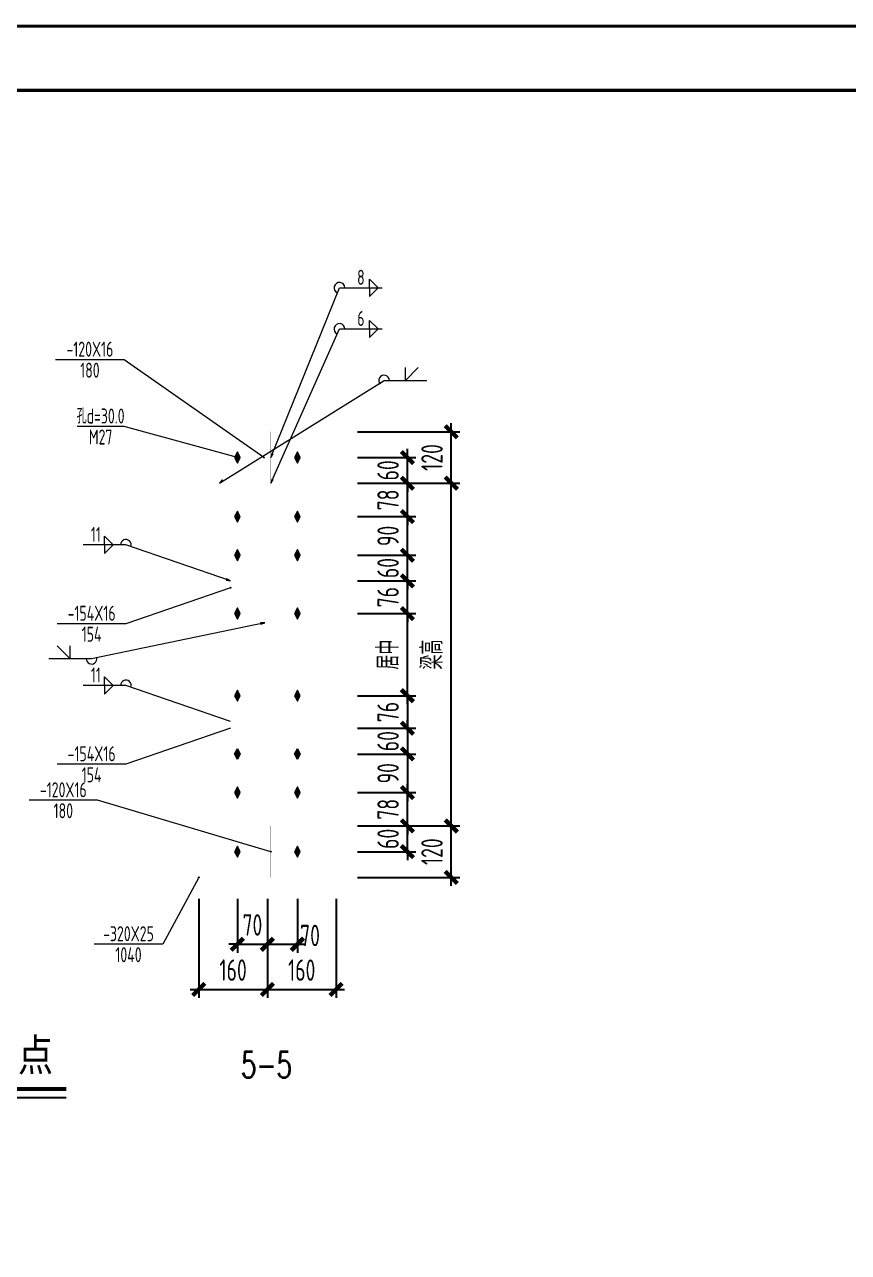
# Model space of a CAD drawing. Extents: x -1201378 to 2367219, y -619313 to 244905.
# Drawn here: x 458339 to 477555, y -398572 to -369915 of the extents above; entities that cross this region are included whole.
import ezdxf
from ezdxf.enums import TextEntityAlignment as Align

# ---------------------------------------------------------------- set-up
doc = ezdxf.new("R2010")
doc.units = 0
doc.header["$LTSCALE"] = 1000
doc.layers.get('0').update_dxf_attribs({"linetype": 'CONTINUOUS'})
doc.layers.get('Defpoints').update_dxf_attribs({"linetype": 'CONTINUOUS'})
doc.layers.add('0-cxFrame', color=155, linetype='CONTINUOUS')
doc.layers.add('S-TEXT', color=21, linetype='CONTINUOUS')
for name, color, linetype, lineweight in [('0-cxText', 131, 'CONTINUOUS', 25), ('S-dim', 81, 'CONTINUOUS', 0), ('孔标注', 9, 'CONTINUOUS', 18), ('梁_主零件_实线', 141, 'CONTINUOUS', 18), ('梁_零件_实线', 3, 'CONTINUOUS', 18), ('焊缝标注', 9, 'CONTINUOUS', 18), ('螺栓组-普通_实线', 7, 'CONTINUOUS', 18), ('钢板标注', 9, 'CONTINUOUS', 18)]:
    doc.layers.add(name, color=color, linetype=linetype, lineweight=lineweight)
doc.styles.add('cx_tuming', font='simhei.ttf')
doc.styles.add('cx_tuqian1', font='')
doc.styles.add('FromPkpm', font='Pkpmeng', dxfattribs={"width": 0.7, "bigfont": 'Pkpmchn'})
doc.styles.add('TSSD_Dimension', font='tssdeng.shx', dxfattribs={"width": 0.7, "bigfont": 'hztxt.shx'})
doc.styles.add('TSSD_Norm', font='tj-romans1.shx', dxfattribs={"bigfont": 'tj-hztxt.shx'})
doc.styles.add('黑体', font='simhei.ttf', dxfattribs={"width": 0.8})
doc.styles.get('cx_tuqian1').set_extended_font_data('SimSun')
doc.dimstyles.new('TSSD_25_200', dxfattribs={"dimtxt": 500, "dimasz": 200, "dimexe": 200, "dimexo": 500, "dimgap": 200, "dimtad": 1, "dimdec": 0, "dimlfac": 0.125, "dimzin": 0, "dimdsep": 46, "dimtxsty": 'TSSD_Dimension', "dimblk": 'ARCHTICK', "dimcen": 0, "dimdle": 200, "dimclrt": 7, "dimadec": 0, "dimazin": 0, "dimtfac": 1, "dimtdec": 0, "dimtix": 1, "dimtmove": 2, "dimatfit": 3, "dimfxl": 1, "dimtolj": 1, "dimtzin": 0, "dimarcsym": 0})

# ---------------------------------------------------------------- blocks, each defined once
blk = doc.blocks.new('_ArchTick')
at = {"color": 0, "linetype": 'ByBlock', "const_width": 0.5}
blk.add_lwpolyline([(-0.71, -0.71), (0.71, 0.71)], dxfattribs=at)
blk = doc.blocks.new('*D6176')
at = {"layer": 'Defpoints', "color": 0, "transparency": 16777216}
for p in [(465603, -388619), (467268, -388619), (465603, -389219)]:
    blk.add_point(p, dxfattribs=at)
at = {"layer": 'S-dim', "color": 0, "lineweight": -2, "transparency": 16777216}
for p, q in [((467268, -388619), (467268, -388419)), ((466103, -388619), (467468, -388619)), ((467268, -389219), (467268, -388619)), ((466103, -389219), (467468, -389219)), ((467268, -389219), (467268, -389419))]:
    blk.add_line(p, q, dxfattribs=at)
at = {"layer": 'S-dim', "color": 0, "lineweight": -2, "transparency": 16777216, "xscale": 200, "yscale": 200, "zscale": 200}
for p, rotation in [((467268, -388619), 270), ((467268, -389219), 90)]:
    blk.add_blockref('_ArchTick', p, dxfattribs=dict(at, rotation=rotation))
at = {"layer": 'S-dim', "color": 7, "transparency": 16777216, "insert": (466818, -388919), "char_height": 500, "attachment_point": 5, "rotation": 90, "style": 'TSSD_Dimension'}
blk.add_mtext('\\A1;60', dxfattribs=at)
blk = doc.blocks.new('*D6177')
at = {"layer": 'Defpoints', "color": 0, "transparency": 16777216}
for p in [(465603, -387839), (467268, -387839), (465603, -388619)]:
    blk.add_point(p, dxfattribs=at)
at = {"layer": 'S-dim', "color": 0, "lineweight": -2, "transparency": 16777216}
for p, q in [((467268, -387839), (467268, -387639)), ((466103, -387839), (467468, -387839)), ((467268, -388619), (467268, -387839)), ((466103, -388619), (467468, -388619)), ((467268, -388619), (467268, -388819))]:
    blk.add_line(p, q, dxfattribs=at)
at = {"layer": 'S-dim', "color": 0, "lineweight": -2, "transparency": 16777216, "xscale": 200, "yscale": 200, "zscale": 200}
for p, rotation in [((467268, -387839), 270), ((467268, -388619), 90)]:
    blk.add_blockref('_ArchTick', p, dxfattribs=dict(at, rotation=rotation))
at = {"layer": 'S-dim', "color": 7, "transparency": 16777216, "insert": (466818, -388229), "char_height": 500, "attachment_point": 5, "rotation": 90, "style": 'TSSD_Dimension'}
blk.add_mtext('\\A1;78', dxfattribs=at)
blk = doc.blocks.new('*D6178')
at = {"layer": 'Defpoints', "color": 0, "transparency": 16777216}
for p in [(465603, -383659), (467268, -383659), (465603, -385579)]:
    blk.add_point(p, dxfattribs=at)
at = {"layer": 'S-dim', "color": 0, "lineweight": -2, "transparency": 16777216}
for p, q in [((466103, -383659), (467468, -383659)), ((467268, -385779), (467268, -383459)), ((466103, -385579), (467468, -385579))]:
    blk.add_line(p, q, dxfattribs=at)
at = {"layer": 'S-dim', "color": 0, "lineweight": -2, "transparency": 16777216, "xscale": 200, "yscale": 200, "zscale": 200}
for p, rotation in [((467268, -383659), 90), ((467268, -385579), 270)]:
    blk.add_blockref('_ArchTick', p, dxfattribs=dict(at, rotation=rotation))
at = {"layer": 'S-dim', "color": 7, "transparency": 16777216, "insert": (466818, -384619), "char_height": 500, "attachment_point": 5, "rotation": 90, "style": 'TSSD_Dimension'}
blk.add_mtext('\\A1;居中', dxfattribs=at)
blk = doc.blocks.new('*D6179')
at = {"layer": 'Defpoints', "color": 0, "transparency": 16777216}
for p in [(465603, -382899), (467268, -382899), (465603, -383659)]:
    blk.add_point(p, dxfattribs=at)
at = {"layer": 'S-dim', "color": 0, "lineweight": -2, "transparency": 16777216}
for p, q in [((467268, -382899), (467268, -382699)), ((466103, -382899), (467468, -382899)), ((467268, -383659), (467268, -382899)), ((466103, -383659), (467468, -383659)), ((467268, -383659), (467268, -383859))]:
    blk.add_line(p, q, dxfattribs=at)
at = {"layer": 'S-dim', "color": 0, "lineweight": -2, "transparency": 16777216, "xscale": 200, "yscale": 200, "zscale": 200}
for p, rotation in [((467268, -382899), 270), ((467268, -383659), 90)]:
    blk.add_blockref('_ArchTick', p, dxfattribs=dict(at, rotation=rotation))
at = {"layer": 'S-dim', "color": 7, "transparency": 16777216, "insert": (466818, -383279), "char_height": 500, "attachment_point": 5, "rotation": 90, "style": 'TSSD_Dimension'}
blk.add_mtext('\\A1;76', dxfattribs=at)
blk = doc.blocks.new('*D6180')
at = {"layer": 'Defpoints', "color": 0, "transparency": 16777216}
for p in [(465603, -382299), (467268, -382299), (465603, -382899)]:
    blk.add_point(p, dxfattribs=at)
at = {"layer": 'S-dim', "color": 0, "lineweight": -2, "transparency": 16777216}
for p, q in [((467268, -382299), (467268, -382099)), ((466103, -382299), (467468, -382299)), ((467268, -382899), (467268, -382299)), ((466103, -382899), (467468, -382899)), ((467268, -382899), (467268, -383099))]:
    blk.add_line(p, q, dxfattribs=at)
at = {"layer": 'S-dim', "color": 0, "lineweight": -2, "transparency": 16777216, "xscale": 200, "yscale": 200, "zscale": 200}
for p, rotation in [((467268, -382299), 270), ((467268, -382899), 90)]:
    blk.add_blockref('_ArchTick', p, dxfattribs=dict(at, rotation=rotation))
at = {"layer": 'S-dim', "color": 7, "transparency": 16777216, "insert": (466818, -382599), "char_height": 500, "attachment_point": 5, "rotation": 90, "style": 'TSSD_Dimension'}
blk.add_mtext('\\A1;60', dxfattribs=at)
blk = doc.blocks.new('*D6181')
at = {"layer": 'Defpoints', "color": 0, "transparency": 16777216}
for p in [(465603, -381399), (467268, -381399), (465603, -382299)]:
    blk.add_point(p, dxfattribs=at)
at = {"layer": 'S-dim', "color": 0, "lineweight": -2, "transparency": 16777216}
for p, q in [((466103, -381399), (467468, -381399)), ((467268, -382499), (467268, -381199)), ((466103, -382299), (467468, -382299))]:
    blk.add_line(p, q, dxfattribs=at)
at = {"layer": 'S-dim', "color": 0, "lineweight": -2, "transparency": 16777216, "xscale": 200, "yscale": 200, "zscale": 200}
for p, rotation in [((467268, -381399), 90), ((467268, -382299), 270)]:
    blk.add_blockref('_ArchTick', p, dxfattribs=dict(at, rotation=rotation))
at = {"layer": 'S-dim', "color": 7, "transparency": 16777216, "insert": (466818, -381849), "char_height": 500, "attachment_point": 5, "rotation": 90, "style": 'TSSD_Dimension'}
blk.add_mtext('\\A1;90', dxfattribs=at)
blk = doc.blocks.new('*D6182')
at = {"layer": 'Defpoints', "color": 0, "transparency": 16777216}
for p in [(465603, -380619), (467268, -380619), (465603, -381399)]:
    blk.add_point(p, dxfattribs=at)
at = {"layer": 'S-dim', "color": 0, "lineweight": -2, "transparency": 16777216}
for p, q in [((467268, -380619), (467268, -380419)), ((466103, -380619), (467468, -380619)), ((467268, -381399), (467268, -380619)), ((466103, -381399), (467468, -381399)), ((467268, -381399), (467268, -381599))]:
    blk.add_line(p, q, dxfattribs=at)
at = {"layer": 'S-dim', "color": 0, "lineweight": -2, "transparency": 16777216, "xscale": 200, "yscale": 200, "zscale": 200}
for p, rotation in [((467268, -380619), 270), ((467268, -381399), 90)]:
    blk.add_blockref('_ArchTick', p, dxfattribs=dict(at, rotation=rotation))
at = {"layer": 'S-dim', "color": 7, "transparency": 16777216, "insert": (466818, -381009), "char_height": 500, "attachment_point": 5, "rotation": 90, "style": 'TSSD_Dimension'}
blk.add_mtext('\\A1;78', dxfattribs=at)
blk = doc.blocks.new('*D6183')
at = {"layer": 'Defpoints', "color": 0, "transparency": 16777216}
for p in [(465603, -380019), (467268, -380019), (465603, -380619)]:
    blk.add_point(p, dxfattribs=at)
at = {"layer": 'S-dim', "color": 0, "lineweight": -2, "transparency": 16777216}
for p, q in [((467268, -380019), (467268, -379819)), ((466103, -380019), (467468, -380019)), ((467268, -380619), (467268, -380019)), ((466103, -380619), (467468, -380619)), ((467268, -380619), (467268, -380819))]:
    blk.add_line(p, q, dxfattribs=at)
at = {"layer": 'S-dim', "color": 0, "lineweight": -2, "transparency": 16777216, "xscale": 200, "yscale": 200, "zscale": 200}
for p, rotation in [((467268, -380019), 270), ((467268, -380619), 90)]:
    blk.add_blockref('_ArchTick', p, dxfattribs=dict(at, rotation=rotation))
at = {"layer": 'S-dim', "color": 7, "transparency": 16777216, "insert": (466818, -380319), "char_height": 500, "attachment_point": 5, "rotation": 90, "style": 'TSSD_Dimension'}
blk.add_mtext('\\A1;60', dxfattribs=at)
blk = doc.blocks.new('*D6184')
at = {"layer": 'Defpoints', "color": 0, "transparency": 16777216}
for p in [(465603, -388619), (468292, -388619), (465603, -389819)]:
    blk.add_point(p, dxfattribs=at)
at = {"layer": 'S-dim', "color": 0, "lineweight": -2, "transparency": 16777216}
for p, q in [((468292, -390019), (468292, -388419)), ((466103, -388619), (468492, -388619)), ((466103, -389819), (468492, -389819))]:
    blk.add_line(p, q, dxfattribs=at)
at = {"layer": 'S-dim', "color": 0, "lineweight": -2, "transparency": 16777216, "xscale": 200, "yscale": 200, "zscale": 200}
for p, rotation in [((468292, -388619), 90), ((468292, -389819), 270)]:
    blk.add_blockref('_ArchTick', p, dxfattribs=dict(at, rotation=rotation))
at = {"layer": 'S-dim', "color": 7, "transparency": 16777216, "insert": (467842, -389219), "char_height": 500, "attachment_point": 5, "rotation": 90, "style": 'TSSD_Dimension'}
blk.add_mtext('\\A1;120', dxfattribs=at)
blk = doc.blocks.new('*D6185')
at = {"layer": 'Defpoints', "color": 0, "transparency": 16777216}
for p in [(465603, -380619), (468292, -380619), (465603, -388619)]:
    blk.add_point(p, dxfattribs=at)
at = {"layer": 'S-dim', "color": 0, "lineweight": -2, "transparency": 16777216}
for p, q in [((468292, -388819), (468292, -380419)), ((466103, -380619), (468492, -380619)), ((466103, -388619), (468492, -388619))]:
    blk.add_line(p, q, dxfattribs=at)
at = {"layer": 'S-dim', "color": 0, "lineweight": -2, "transparency": 16777216, "xscale": 200, "yscale": 200, "zscale": 200}
for p, rotation in [((468292, -380619), 90), ((468292, -388619), 270)]:
    blk.add_blockref('_ArchTick', p, dxfattribs=dict(at, rotation=rotation))
at = {"layer": 'S-dim', "color": 7, "transparency": 16777216, "insert": (467842, -384619), "char_height": 500, "attachment_point": 5, "rotation": 90, "style": 'TSSD_Dimension'}
blk.add_mtext('\\A1;梁高', dxfattribs=at)
blk = doc.blocks.new('*D6186')
at = {"layer": 'Defpoints', "color": 0, "transparency": 16777216}
for p in [(465603, -379419), (468292, -379419), (465603, -380619)]:
    blk.add_point(p, dxfattribs=at)
at = {"layer": 'S-dim', "color": 0, "lineweight": -2, "transparency": 16777216}
for p, q in [((466103, -379419), (468492, -379419)), ((468292, -380819), (468292, -379219)), ((466103, -380619), (468492, -380619))]:
    blk.add_line(p, q, dxfattribs=at)
at = {"layer": 'S-dim', "color": 0, "lineweight": -2, "transparency": 16777216, "xscale": 200, "yscale": 200, "zscale": 200}
for p, rotation in [((468292, -379419), 90), ((468292, -380619), 270)]:
    blk.add_blockref('_ArchTick', p, dxfattribs=dict(at, rotation=rotation))
at = {"layer": 'S-dim', "color": 7, "transparency": 16777216, "insert": (467842, -380019), "char_height": 500, "attachment_point": 5, "rotation": 90, "style": 'TSSD_Dimension'}
blk.add_mtext('\\A1;120', dxfattribs=at)
blk = doc.blocks.new('*D6187')
at = {"layer": 'Defpoints', "color": 0, "transparency": 16777216}
for p in [(463303, -389819), (464003, -389819), (464003, -391379)]:
    blk.add_point(p, dxfattribs=at)
at = {"layer": 'S-dim', "color": 0, "lineweight": -2, "transparency": 16777216}
for p, q in [((463303, -390319), (463303, -391579)), ((464003, -390319), (464003, -391579)), ((463303, -391379), (463103, -391379)), ((463303, -391379), (464003, -391379)), ((464003, -391379), (464203, -391379))]:
    blk.add_line(p, q, dxfattribs=at)
at = {"layer": 'S-dim', "color": 0, "lineweight": -2, "transparency": 16777216, "xscale": 200, "yscale": 200, "zscale": 200}
blk.add_blockref('_ArchTick', (463303, -391379), dxfattribs=at)
at = {"layer": 'S-dim', "color": 0, "lineweight": -2, "transparency": 16777216, "xscale": 200, "yscale": 200, "zscale": 200, "rotation": 180}
blk.add_blockref('_ArchTick', (464003, -391379), dxfattribs=at)
at = {"layer": 'S-dim', "color": 7, "transparency": 16777216, "insert": (463653, -390929), "char_height": 500, "attachment_point": 5, "style": 'TSSD_Dimension'}
blk.add_mtext('\\A1;70', dxfattribs=at)
blk = doc.blocks.new('*D6188')
at = {"layer": 'Defpoints', "color": 0, "transparency": 16777216}
for p in [(464003, -389819), (464703, -389819), (464703, -391379)]:
    blk.add_point(p, dxfattribs=at)
at = {"layer": 'S-dim', "color": 0, "lineweight": -2, "transparency": 16777216}
for p, q in [((464003, -390319), (464003, -391579)), ((464703, -390319), (464703, -391579)), ((463803, -391379), (464903, -391379))]:
    blk.add_line(p, q, dxfattribs=at)
at = {"layer": 'S-dim', "color": 0, "lineweight": -2, "transparency": 16777216, "xscale": 200, "yscale": 200, "zscale": 200, "rotation": 180}
blk.add_blockref('_ArchTick', (464003, -391379), dxfattribs=at)
at = {"layer": 'S-dim', "color": 0, "lineweight": -2, "transparency": 16777216, "xscale": 200, "yscale": 200, "zscale": 200}
blk.add_blockref('_ArchTick', (464703, -391379), dxfattribs=at)
at = {"layer": 'S-dim', "color": 7, "transparency": 16777216, "insert": (464997, -391174), "char_height": 500, "attachment_point": 5, "style": 'TSSD_Dimension'}
blk.add_mtext('\\A1;70', dxfattribs=at)
blk = doc.blocks.new('*D6189')
at = {"layer": 'Defpoints', "color": 0, "transparency": 16777216}
for p in [(462403, -389819), (464003, -389819), (464003, -392433)]:
    blk.add_point(p, dxfattribs=at)
at = {"layer": 'S-dim', "color": 0, "lineweight": -2, "transparency": 16777216}
for p, q in [((462403, -390319), (462403, -392633)), ((464003, -390319), (464003, -392633)), ((462203, -392433), (464203, -392433))]:
    blk.add_line(p, q, dxfattribs=at)
at = {"layer": 'S-dim', "color": 0, "lineweight": -2, "transparency": 16777216, "xscale": 200, "yscale": 200, "zscale": 200, "rotation": 180}
blk.add_blockref('_ArchTick', (462403, -392433), dxfattribs=at)
at = {"layer": 'S-dim', "color": 0, "lineweight": -2, "transparency": 16777216, "xscale": 200, "yscale": 200, "zscale": 200}
blk.add_blockref('_ArchTick', (464003, -392433), dxfattribs=at)
at = {"layer": 'S-dim', "color": 7, "transparency": 16777216, "insert": (463203, -391983), "char_height": 500, "attachment_point": 5, "style": 'TSSD_Dimension'}
blk.add_mtext('\\A1;160', dxfattribs=at)
blk = doc.blocks.new('*D6190')
at = {"layer": 'Defpoints', "color": 0, "transparency": 16777216}
for p in [(464003, -389819), (465603, -389819), (465603, -392433)]:
    blk.add_point(p, dxfattribs=at)
at = {"layer": 'S-dim', "color": 0, "lineweight": -2, "transparency": 16777216}
for p, q in [((464003, -390319), (464003, -392633)), ((465603, -390319), (465603, -392633)), ((463803, -392433), (465803, -392433))]:
    blk.add_line(p, q, dxfattribs=at)
at = {"layer": 'S-dim', "color": 0, "lineweight": -2, "transparency": 16777216, "xscale": 200, "yscale": 200, "zscale": 200, "rotation": 180}
blk.add_blockref('_ArchTick', (464003, -392433), dxfattribs=at)
at = {"layer": 'S-dim', "color": 0, "lineweight": -2, "transparency": 16777216, "xscale": 200, "yscale": 200, "zscale": 200}
blk.add_blockref('_ArchTick', (465603, -392433), dxfattribs=at)
at = {"layer": 'S-dim', "color": 7, "transparency": 16777216, "insert": (464803, -391983), "char_height": 500, "attachment_point": 5, "style": 'TSSD_Dimension'}
blk.add_mtext('\\A1;160', dxfattribs=at)
blk = doc.blocks.new('*D6191')
at = {"layer": 'Defpoints', "color": 0, "transparency": 16777216}
for p in [(465603, -385579), (465603, -386339), (467268, -386339)]:
    blk.add_point(p, dxfattribs=at)
at = {"layer": 'S-dim', "color": 0, "lineweight": -2, "transparency": 16777216}
for p, q in [((467268, -385579), (467268, -385379)), ((466103, -385579), (467468, -385579)), ((467268, -385579), (467268, -386339)), ((466103, -386339), (467468, -386339)), ((467268, -386339), (467268, -386539))]:
    blk.add_line(p, q, dxfattribs=at)
at = {"layer": 'S-dim', "color": 0, "lineweight": -2, "transparency": 16777216, "xscale": 200, "yscale": 200, "zscale": 200}
for p, rotation in [((467268, -385579), 270), ((467268, -386339), 90)]:
    blk.add_blockref('_ArchTick', p, dxfattribs=dict(at, rotation=rotation))
at = {"layer": 'S-dim', "color": 7, "transparency": 16777216, "insert": (466818, -385959), "char_height": 500, "attachment_point": 5, "rotation": 90, "style": 'TSSD_Dimension'}
blk.add_mtext('\\A1;76', dxfattribs=at)
blk = doc.blocks.new('*D6192')
at = {"layer": 'Defpoints', "color": 0, "transparency": 16777216}
for p in [(465603, -386339), (465603, -386939), (467268, -386939)]:
    blk.add_point(p, dxfattribs=at)
at = {"layer": 'S-dim', "color": 0, "lineweight": -2, "transparency": 16777216}
for p, q in [((467268, -386339), (467268, -386139)), ((466103, -386339), (467468, -386339)), ((467268, -386339), (467268, -386939)), ((466103, -386939), (467468, -386939)), ((467268, -386939), (467268, -387139))]:
    blk.add_line(p, q, dxfattribs=at)
at = {"layer": 'S-dim', "color": 0, "lineweight": -2, "transparency": 16777216, "xscale": 200, "yscale": 200, "zscale": 200}
for p, rotation in [((467268, -386339), 270), ((467268, -386939), 90)]:
    blk.add_blockref('_ArchTick', p, dxfattribs=dict(at, rotation=rotation))
at = {"layer": 'S-dim', "color": 7, "transparency": 16777216, "insert": (466818, -386639), "char_height": 500, "attachment_point": 5, "rotation": 90, "style": 'TSSD_Dimension'}
blk.add_mtext('\\A1;60', dxfattribs=at)
blk = doc.blocks.new('*D6193')
at = {"layer": 'Defpoints', "color": 0, "transparency": 16777216}
for p in [(465603, -386939), (465603, -387839), (467268, -387839)]:
    blk.add_point(p, dxfattribs=at)
at = {"layer": 'S-dim', "color": 0, "lineweight": -2, "transparency": 16777216}
for p, q in [((467268, -386739), (467268, -388039)), ((466103, -386939), (467468, -386939)), ((466103, -387839), (467468, -387839))]:
    blk.add_line(p, q, dxfattribs=at)
at = {"layer": 'S-dim', "color": 0, "lineweight": -2, "transparency": 16777216, "xscale": 200, "yscale": 200, "zscale": 200}
for p, rotation in [((467268, -386939), 90), ((467268, -387839), 270)]:
    blk.add_blockref('_ArchTick', p, dxfattribs=dict(at, rotation=rotation))
at = {"layer": 'S-dim', "color": 7, "transparency": 16777216, "insert": (466818, -387389), "char_height": 500, "attachment_point": 5, "rotation": 90, "style": 'TSSD_Dimension'}
blk.add_mtext('\\A1;90', dxfattribs=at)
blk = doc.blocks.new('TK22.A0 L(Dragon)')
at = {"layer": '0-cxFrame', "color": 7, "const_width": 0.5}
blk.add_lwpolyline([(0, 0), (-1486, 0), (-1486, 841), (0, 841)], close=True, dxfattribs=at)
at = {"layer": '0-cxFrame', "const_width": 0.5}
blk.add_lwpolyline([(-80, 10), (-1466, 10), (-1466, 831), (-80, 831)], close=True, dxfattribs=at)
at = {"style": '黑体', "flags": 4}
blk.add_attdef('图幅', text='', height=3.3, dxfattribs=at).set_placement((-40, 3), align=Align.RIGHT)
at = {"layer": '0-cxText', "flags": 4}
for tag, height, style, p in [('建设单位', 3.5, 'cx_tuming', (-45, 240)), ('项目名称', 3.5, 'cx_tuming', (-45, 210)), ('子项名称', 3.5, 'cx_tuming', (-45, 180)), ('工程编号', 3.3, 'cx_tuqian1', (-35, 165)), ('图名1', 3.5, 'cx_tuming', (-45, 87)), ('图名2', 3.5, 'cx_tuming', (-45, 79)), ('图名3', 3.5, 'cx_tuming', (-45, 71)), ('出图日期', 3.3, 'cx_tuqian1', (-39, 60)), ('专业', 3.3, 'cx_tuqian1', (-55, 52)), ('图号', 3.3, 'cx_tuqian1', (-55, 44)), ('版次', 3.3, 'cx_tuqian1', (-20, 44))]:
    blk.add_attdef(tag, text='', height=height, dxfattribs=dict(at, style=style)).set_placement(p, align=Align.MIDDLE)
at = {"layer": 'Defpoints', "color": 6, "flags": 4}
for tag, height, style, p in [('tufu', 3.3, '黑体', (-12, 12)), ('dwfname', 4, 'cx_tuqian1', (-80, 3))]:
    blk.add_attdef(tag, text='', height=height, dxfattribs=dict(at, style=style)).set_placement(p, align=Align.RIGHT)

msp = doc.modelspace()

# ---------------------------------------------------------------- hatches: boundary and pattern name
at = {"layer": '孔标注'}
h = msp.add_hatch(color=256, dxfattribs=at)
edge = h.paths.add_edge_path()
edge.add_arc((463303, -380018.9), 10, 0, 360)
at = {"layer": '焊缝标注', "transparency": 33554687}
for points in [[(464083, -380018.9), (464134.4, -379931.8), (464106.6, -379920.5)], [(462883, -380618.9), (462966.2, -380561.4), (462945.7, -380539.5)], [(464083, -380618.9), (464137.3, -380533.6), (464109.9, -380521.4)], [(463143, -382898.9), (463053.3, -382852.1), (463043.6, -382880.5)]]:
    msp.add_hatch(color=256, dxfattribs=at).paths.add_polyline_path(points)
msp.add_hatch(color=256, dxfattribs=at).paths.add_polyline_path([(463943, -383874.9), (463842, -383880.6), (463848.1, -383909.9)], flags=0)
at = {"layer": '螺栓组-普通_实线', "transparency": 33554687}
for points in [[(463303, -379888.9), (463238, -380018.9), (463303, -380148.9), (463368, -380018.9)], [(464703, -379888.9), (464638, -380018.9), (464703, -380148.9), (464768, -380018.9)], [(463303, -381268.9), (463238, -381398.9), (463303, -381528.9), (463368, -381398.9)], [(464703, -381268.9), (464638, -381398.9), (464703, -381528.9), (464768, -381398.9)], [(463303, -382168.9), (463238, -382298.9), (463303, -382428.9), (463368, -382298.9)], [(464703, -382168.9), (464638, -382298.9), (464703, -382428.9), (464768, -382298.9)], [(463303, -383528.9), (463238, -383658.9), (463303, -383788.9), (463368, -383658.9)], [(464703, -383528.9), (464638, -383658.9), (464703, -383788.9), (464768, -383658.9)], [(463303, -385448.9), (463238, -385578.9), (463303, -385708.9), (463368, -385578.9)], [(464703, -385448.9), (464638, -385578.9), (464703, -385708.9), (464768, -385578.9)], [(463303, -387068.9), (463238, -386938.9), (463303, -386808.9), (463368, -386938.9)], [(464703, -387068.9), (464638, -386938.9), (464703, -386808.9), (464768, -386938.9)], [(463303, -387708.9), (463238, -387838.9), (463303, -387968.9), (463368, -387838.9)], [(464703, -387708.9), (464638, -387838.9), (464703, -387968.9), (464768, -387838.9)], [(463303, -389088.9), (463238, -389218.9), (463303, -389348.9), (463368, -389218.9)], [(464703, -389088.9), (464638, -389218.9), (464703, -389348.9), (464768, -389218.9)]]:
    msp.add_hatch(color=1, dxfattribs=at).paths.add_polyline_path(points)
at = {"layer": '钢板标注'}
h = msp.add_hatch(color=256, dxfattribs=at)
edge = h.paths.add_edge_path()
edge.add_arc((463923, -380018.9), 10, 0, 360)
h = msp.add_hatch(color=256, dxfattribs=at)
edge = h.paths.add_edge_path()
edge.add_arc((463143, -383058.9), 10, 0, 360)
h = msp.add_hatch(color=256, dxfattribs=at)
edge = h.paths.add_edge_path()
edge.add_arc((464083, -389218.9), 10, 0, 360)
h = msp.add_hatch(color=256, dxfattribs=at)
edge = h.paths.add_edge_path()
edge.add_arc((462403, -389818.9), 10, 0, 360)

# ---------------------------------------------------------------- linework, layer by layer
at = {"layer": 'S-TEXT'}
msp.add_lwpolyline([(463466.2, -394543.2, 0.019, 0.019, 0), (464495.2, -394543.2, 0.019, 0.019, 0)], format="xyseb", dxfattribs=at)
at = {"layer": 'S-TEXT', "const_width": 100}
msp.add_lwpolyline([(453280.4, -394757.2), (459312.6, -394757.2)], dxfattribs=at)
at = {"layer": 'S-TEXT'}
msp.add_lwpolyline([(453280.4, -394957.2), (459312.6, -394957.2)], dxfattribs=at)
at = {"layer": '孔标注', "ltscale": 100}
msp.add_lwpolyline([(463303, -380018.9), (460663, -379296.2), (459563, -379296.2)], dxfattribs=at)
msp.add_circle((463303, -380018.9), 10, dxfattribs=at)
at = {"layer": '梁_主零件_实线', "ltscale": 100}
for points in [[(462503, -380618.9, 0.1, 0.1, 0), (465503, -380618.9, 0.1, 0.1, 0)], [(462503, -380798.9, 0.1, 0.1, 0), (462503, -380618.9, 0.1, 0.1, 0)], [(465503, -380798.9, 0.1, 0.1, 0), (462503, -380798.9, 0.1, 0.1, 0)], [(463943, -388438.9, 0.1, 0.1, 0), (463943, -380798.9, 0.1, 0.1, 0)], [(464063, -380798.9, 0.1, 0.1, 0), (464063, -388438.9, 0.1, 0.1, 0)], [(465503, -380618.9, 0.1, 0.1, 0), (465503, -380798.9, 0.1, 0.1, 0)], [(462503, -388618.9, 0.1, 0.1, 0), (462503, -388438.9, 0.1, 0.1, 0)], [(462503, -388438.9, 0.1, 0.1, 0), (465503, -388438.9, 0.1, 0.1, 0)], [(465503, -388438.9, 0.1, 0.1, 0), (465503, -388618.9, 0.1, 0.1, 0)], [(465503, -388618.9, 0.1, 0.1, 0), (462503, -388618.9, 0.1, 0.1, 0)]]:
    msp.add_lwpolyline(points, format="xyseb", dxfattribs=at)
at = {"layer": '梁_零件_实线', "ltscale": 100}
for points in [[(465603, -379418.9, 0.1, 0.1, 0), (462403, -379418.9, 0.1, 0.1, 0)], [(462403, -379418.9, 0.1, 0.1, 0), (462403, -389818.9, 0.1, 0.1, 0)], [(463923, -380618.9, 0.1, 0.1, 0), (463923, -379418.9, 0.1, 0.1, 0)], [(464083, -379418.9, 0.1, 0.1, 0), (464083, -380618.9, 0.1, 0.1, 0)], [(465603, -389818.9, 0.1, 0.1, 0), (465603, -379418.9, 0.1, 0.1, 0)], [(464083, -380618.9, 0.1, 0.1, 0), (463923, -380618.9, 0.1, 0.1, 0)], [(462403, -382898.9, 0.1, 0.1, 0), (463943, -382898.9, 0.1, 0.1, 0)], [(463943, -383058.9, 0.1, 0.1, 0), (462403, -383058.9, 0.1, 0.1, 0)], [(463943, -382898.9, 0.1, 0.1, 0), (463943, -383058.9, 0.1, 0.1, 0)], [(464063, -382898.9, 0.1, 0.1, 0), (464063, -383058.9, 0.1, 0.1, 0)], [(465603, -382898.9, 0.1, 0.1, 0), (464063, -382898.9, 0.1, 0.1, 0)], [(464063, -383058.9, 0.1, 0.1, 0), (465603, -383058.9, 0.1, 0.1, 0)], [(463943, -386178.9, 0.1, 0.1, 0), (462403, -386178.9, 0.1, 0.1, 0)], [(464063, -386178.9, 0.1, 0.1, 0), (465603, -386178.9, 0.1, 0.1, 0)], [(462403, -386338.9, 0.1, 0.1, 0), (463943, -386338.9, 0.1, 0.1, 0)], [(465603, -386338.9, 0.1, 0.1, 0), (464063, -386338.9, 0.1, 0.1, 0)], [(463923, -388618.9, 0.1, 0.1, 0), (463923, -389818.9, 0.1, 0.1, 0)], [(464083, -388618.9, 0.1, 0.1, 0), (463923, -388618.9, 0.1, 0.1, 0)], [(464083, -389818.9, 0.1, 0.1, 0), (464083, -388618.9, 0.1, 0.1, 0)], [(462403, -389818.9, 0.1, 0.1, 0), (465603, -389818.9, 0.1, 0.1, 0)]]:
    msp.add_lwpolyline(points, format="xyseb", dxfattribs=at)
at = {"layer": '焊缝标注', "ltscale": 100}
for p, q in [((466383, -375858.9), (466583, -376058.9)), ((466383, -376058.9), (466383, -375858.9)), ((465683, -376058.9), (466683, -376058.9)), ((466383, -376258.9), (466583, -376058.9)), ((466383, -376058.9), (466383, -376258.9)), ((466383, -376818.9), (466583, -377018.9)), ((466383, -377018.9), (466383, -376818.9)), ((465683, -377018.9), (466683, -377018.9)), ((466383, -377218.9), (466583, -377018.9)), ((466383, -377018.9), (466383, -377218.9)), ((467223, -378222.3), (467223, -377922.3)), ((467223, -378222.3), (467523, -377922.3)), ((466723, -378222.3), (467723, -378222.3)), ((460403, -382058.9), (460203, -381858.9)), ((460203, -382058.9), (460203, -381858.9)), ((460703, -382058.9), (459703, -382058.9)), ((460403, -382058.9), (460203, -382258.9)), ((460203, -382058.9), (460203, -382258.9)), ((459403, -384714.9), (459103, -384414.9)), ((459403, -384714.9), (459403, -384414.9)), ((459903, -384714.9), (458903, -384714.9)), ((460403, -385338.9), (460203, -385138.9)), ((460203, -385338.9), (460203, -385138.9)), ((460703, -385338.9), (459703, -385338.9)), ((460403, -385338.9), (460203, -385538.9)), ((460203, -385338.9), (460203, -385538.9))]:
    msp.add_line(p, q, dxfattribs=at)
at = {"layer": '焊缝标注', "lineweight": 18, "ltscale": 100}
for p, q in [((464083, -380018.9), (465683, -376058.9)), ((464083, -380618.9), (465683, -377018.9)), ((462883, -380618.9), (466723, -378222.3)), ((463143, -382898.9), (460703, -382058.9)), ((463943, -383874.9), (459903, -384714.9)), ((463143, -386178.9), (460703, -385338.9))]:
    msp.add_line(p, q, dxfattribs=at)
at = {"layer": '焊缝标注', "linetype": 'Continuous'}
for points in [[(464083, -380018.9), (464134.4, -379931.8), (464106.6, -379920.5)], [(462883, -380618.9), (462966.2, -380561.4), (462945.7, -380539.5)], [(464083, -380618.9), (464137.3, -380533.6), (464109.9, -380521.4)], [(463143, -382898.9), (463053.3, -382852.1), (463043.6, -382880.5)], [(463943, -383874.9), (463842, -383880.6), (463848.1, -383909.9)]]:
    msp.add_lwpolyline(points, close=True, dxfattribs=at)
at = {"layer": '焊缝标注', "ltscale": 100}
for centre, start, end in [((465683, -376058.9), 0, 247.9993), ((465683, -377018.9), 0, 246.03751), ((466723, -378222.3), 0, 223.15239), ((460703, -382058.9), 341.00336, 180), ((459903, -384714.9), 180, 11.74564), ((460703, -385338.9), 341.00336, 180)]:
    msp.add_arc(centre, 125, start, end, dxfattribs=at)
at = {"layer": '螺栓组-普通_实线', "color": 1, "linetype": 'Continuous'}
for points in [[(463303, -379888.9), (463238, -380018.9), (463303, -380148.9), (463368, -380018.9)], [(464703, -379888.9), (464638, -380018.9), (464703, -380148.9), (464768, -380018.9)], [(463303, -381268.9), (463238, -381398.9), (463303, -381528.9), (463368, -381398.9)], [(464703, -381268.9), (464638, -381398.9), (464703, -381528.9), (464768, -381398.9)], [(463303, -382168.9), (463238, -382298.9), (463303, -382428.9), (463368, -382298.9)], [(464703, -382168.9), (464638, -382298.9), (464703, -382428.9), (464768, -382298.9)], [(463303, -383528.9), (463238, -383658.9), (463303, -383788.9), (463368, -383658.9)], [(464703, -383528.9), (464638, -383658.9), (464703, -383788.9), (464768, -383658.9)], [(463303, -385448.9), (463238, -385578.9), (463303, -385708.9), (463368, -385578.9)], [(464703, -385448.9), (464638, -385578.9), (464703, -385708.9), (464768, -385578.9)], [(463303, -387068.9), (463238, -386938.9), (463303, -386808.9), (463368, -386938.9)], [(464703, -387068.9), (464638, -386938.9), (464703, -386808.9), (464768, -386938.9)], [(463303, -387708.9), (463238, -387838.9), (463303, -387968.9), (463368, -387838.9)], [(464703, -387708.9), (464638, -387838.9), (464703, -387968.9), (464768, -387838.9)], [(463303, -389088.9), (463238, -389218.9), (463303, -389348.9), (463368, -389218.9)], [(464703, -389088.9), (464638, -389218.9), (464703, -389348.9), (464768, -389218.9)]]:
    msp.add_lwpolyline(points, close=True, dxfattribs=at)
at = {"layer": '螺栓组-普通_实线', "color": 9, "ltscale": 100}
for points in [[(463303, -379718.9, 0.1, 0.1, 0), (463303, -380318.9, 0.1, 0.1, 0)], [(464703, -379718.9, 0.1, 0.1, 0), (464703, -380318.9, 0.1, 0.1, 0)], [(463503, -380018.9, 0.1, 0.1, 0), (463103, -380018.9, 0.1, 0.1, 0)], [(464903, -380018.9, 0.1, 0.1, 0), (464503, -380018.9, 0.1, 0.1, 0)], [(463303, -381098.9, 0.1, 0.1, 0), (463303, -381698.9, 0.1, 0.1, 0)], [(464703, -381098.9, 0.1, 0.1, 0), (464703, -381698.9, 0.1, 0.1, 0)], [(463503, -381398.9, 0.1, 0.1, 0), (463103, -381398.9, 0.1, 0.1, 0)], [(464903, -381398.9, 0.1, 0.1, 0), (464503, -381398.9, 0.1, 0.1, 0)], [(463303, -381998.9, 0.1, 0.1, 0), (463303, -382598.9, 0.1, 0.1, 0)], [(464703, -381998.9, 0.1, 0.1, 0), (464703, -382598.9, 0.1, 0.1, 0)], [(463503, -382298.9, 0.1, 0.1, 0), (463103, -382298.9, 0.1, 0.1, 0)], [(464903, -382298.9, 0.1, 0.1, 0), (464503, -382298.9, 0.1, 0.1, 0)], [(463303, -383358.9, 0.1, 0.1, 0), (463303, -383958.9, 0.1, 0.1, 0)], [(464703, -383358.9, 0.1, 0.1, 0), (464703, -383958.9, 0.1, 0.1, 0)], [(463503, -383658.9, 0.1, 0.1, 0), (463103, -383658.9, 0.1, 0.1, 0)], [(464903, -383658.9, 0.1, 0.1, 0), (464503, -383658.9, 0.1, 0.1, 0)], [(463303, -385278.9, 0.1, 0.1, 0), (463303, -385878.9, 0.1, 0.1, 0)], [(464703, -385278.9, 0.1, 0.1, 0), (464703, -385878.9, 0.1, 0.1, 0)], [(463503, -385578.9, 0.1, 0.1, 0), (463103, -385578.9, 0.1, 0.1, 0)], [(464903, -385578.9, 0.1, 0.1, 0), (464503, -385578.9, 0.1, 0.1, 0)], [(463303, -387238.9, 0.1, 0.1, 0), (463303, -386638.9, 0.1, 0.1, 0)], [(464703, -387238.9, 0.1, 0.1, 0), (464703, -386638.9, 0.1, 0.1, 0)], [(463503, -386938.9, 0.1, 0.1, 0), (463103, -386938.9, 0.1, 0.1, 0)], [(464903, -386938.9, 0.1, 0.1, 0), (464503, -386938.9, 0.1, 0.1, 0)], [(463303, -387538.9, 0.1, 0.1, 0), (463303, -388138.9, 0.1, 0.1, 0)], [(464703, -387538.9, 0.1, 0.1, 0), (464703, -388138.9, 0.1, 0.1, 0)], [(463503, -387838.9, 0.1, 0.1, 0), (463103, -387838.9, 0.1, 0.1, 0)], [(464903, -387838.9, 0.1, 0.1, 0), (464503, -387838.9, 0.1, 0.1, 0)], [(463303, -388918.9, 0.1, 0.1, 0), (463303, -389518.9, 0.1, 0.1, 0)], [(464703, -388918.9, 0.1, 0.1, 0), (464703, -389518.9, 0.1, 0.1, 0)], [(463503, -389218.9, 0.1, 0.1, 0), (463103, -389218.9, 0.1, 0.1, 0)], [(464903, -389218.9, 0.1, 0.1, 0), (464503, -389218.9, 0.1, 0.1, 0)]]:
    msp.add_lwpolyline(points, format="xyseb", dxfattribs=at)
at = {"layer": '钢板标注', "ltscale": 100}
for points in [[(463923, -380018.9), (460663, -377736.2), (459063, -377736.2)], [(463143, -383058.9), (460703, -383898.9), (459103, -383898.9)], [(463143, -386338.9), (460703, -387178.9), (459103, -387178.9)], [(464083, -389218.9), (460043, -388018.9), (458443, -388018.9)], [(462403, -389818.9), (461563, -391378.9), (459963, -391378.9)]]:
    msp.add_lwpolyline(points, dxfattribs=at)
for centre in [(463923, -380018.9), (463143, -383058.9), (464083, -389218.9), (462403, -389818.9)]:
    msp.add_circle(centre, 10, dxfattribs=at)

# ---------------------------------------------------------------- block references
at = {"layer": '0-cxFrame', "xscale": 150, "yscale": 150, "zscale": 150}
msp.add_blockref('TK22.A0 L(Dragon)', (535008.3, -496102.2), dxfattribs=at)

# ---------------------------------------------------------------- texts
at = {"layer": 'S-TEXT', "style": '黑体', "width": 0.8}
msp.add_text('GJ3-2端部节点', height=750, dxfattribs=at).set_placement((456345.8, -394565.1), align=Align.BOTTOM_CENTER)
at = {"layer": 'S-TEXT', "style": 'TSSD_Norm', "width": 0.7}
msp.add_text('5-5', height=600, dxfattribs=at).set_placement((463980.7, -394193.2), align=Align.MIDDLE_CENTER)
at = {"layer": '孔标注', "style": 'FromPkpm', "width": 0.7}
msp.add_text('孔d=30.0', height=350, dxfattribs=at).set_placement((460113, -379226.2), align=Align.CENTER)
msp.add_text('M27', height=350, dxfattribs=at).set_placement((460113, -379366.2), align=Align.TOP_CENTER)
at = {"layer": '焊缝标注', "style": 'FromPkpm', "width": 0.7}
for s, p in [('8', (466183, -375988.9)), ('6', (466183, -376948.9)), ('11', (460003, -381988.9)), ('11', (460003, -385268.9))]:
    msp.add_text(s, height=350, dxfattribs=at).set_placement(p, align=Align.CENTER)
at = {"layer": '钢板标注', "style": 'FromPkpm', "width": 0.7}
for s, p in [('-120X16', (459863, -377666.2)), ('-154X16', (459903, -383828.9)), ('-154X16', (459903, -387108.9)), ('-120X16', (459243, -387948.9)), ('-320X25', (460763, -391308.9))]:
    msp.add_text(s, height=350, dxfattribs=at).set_placement(p, align=Align.CENTER)
for s, p in [('180', (459863, -377806.2)), ('154', (459903, -383968.9)), ('154', (459903, -387248.9)), ('180', (459243, -388088.9)), ('1040', (460763, -391448.9))]:
    msp.add_text(s, height=350, dxfattribs=at).set_placement(p, align=Align.TOP_CENTER)

# ---------------------------------------------------------------- dimensions: what is measured, and where the dimension line sits
at = {"layer": 'S-dim'}
for base, p1, p2, angle, text, picture, middle in [((468292.3, -379418.9), (465603, -380618.9), (465603, -379418.9), 90, '120', '*D6186', (467842.3, -380018.9)), ((467267.7, -380018.9), (465603, -380618.9), (465603, -380018.9), 90, '60', '*D6183', (466817.7, -380318.9)), ((467267.7, -380618.9), (465603, -381398.9), (465603, -380618.9), 90, '78', '*D6182', (466817.7, -381008.9)), ((468292.3, -380618.9), (465603, -388618.9), (465603, -380618.9), 90, '梁高', '*D6185', (467842.3, -384618.9)), ((467267.7, -381398.9), (465603, -382298.9), (465603, -381398.9), 90, '90', '*D6181', (466817.7, -381848.9)), ((467267.7, -382298.9), (465603, -382898.9), (465603, -382298.9), 90, '60', '*D6180', (466817.7, -382598.9)), ((467267.7, -382898.9), (465603, -383658.9), (465603, -382898.9), 90, '76', '*D6179', (466817.7, -383278.9)), ((467267.7, -383658.9), (465603, -385578.9), (465603, -383658.9), 90, '居中', '*D6178', (466817.7, -384618.9)), ((467267.7, -386338.9), (465603, -385578.9), (465603, -386338.9), 270, '76', '*D6191', (466817.7, -385958.9)), ((467267.7, -386938.9), (465603, -386338.9), (465603, -386938.9), 270, '60', '*D6192', (466817.7, -386638.9)), ((467267.7, -387838.9), (465603, -386938.9), (465603, -387838.9), 270, '90', '*D6193', (466817.7, -387388.9)), ((467267.7, -387838.9), (465603, -388618.9), (465603, -387838.9), 90, '78', '*D6177', (466817.7, -388228.9)), ((467267.7, -388618.9), (465603, -389218.9), (465603, -388618.9), 90, '60', '*D6176', (466817.7, -388918.9)), ((468292.3, -388618.9), (465603, -389818.9), (465603, -388618.9), 90, '120', '*D6184', (467842.3, -389218.9))]:
    dim = msp.add_linear_dim(base=base, p1=p1, p2=p2, angle=angle, text=text, dimstyle='TSSD_25_200', dxfattribs=at)
    dim.commit()
    dim.dimension.update_dxf_attribs({"geometry": picture, "text_midpoint": middle})
for base, p1, p2, text, picture, middle in [((464003, -392433.4), (462403, -389818.9), (464003, -389818.9), '160', '*D6189', (463203, -391983.4)), ((464003, -391378.9), (463303, -389818.9), (464003, -389818.9), '70', '*D6187', (463653, -390928.9)), ((465603, -392433.4), (464003, -389818.9), (465603, -389818.9), '160', '*D6190', (464803, -391983.4))]:
    dim = msp.add_linear_dim(base=base, p1=p1, p2=p2, text=text, dimstyle='TSSD_25_200', dxfattribs=at)
    dim.commit()
    dim.dimension.update_dxf_attribs({"geometry": picture, "text_midpoint": middle})
dim = msp.add_linear_dim(base=(464703, -391378.9), p1=(464003, -389818.9), p2=(464703, -389818.9), text='70', dimstyle='TSSD_25_200', dxfattribs=at)
dim.commit()
dim.dimension.update_dxf_attribs({"geometry": '*D6188', "text_midpoint": (464997.5, -391173.6), "dimtype": 160})

doc.saveas('drawing.dxf')
